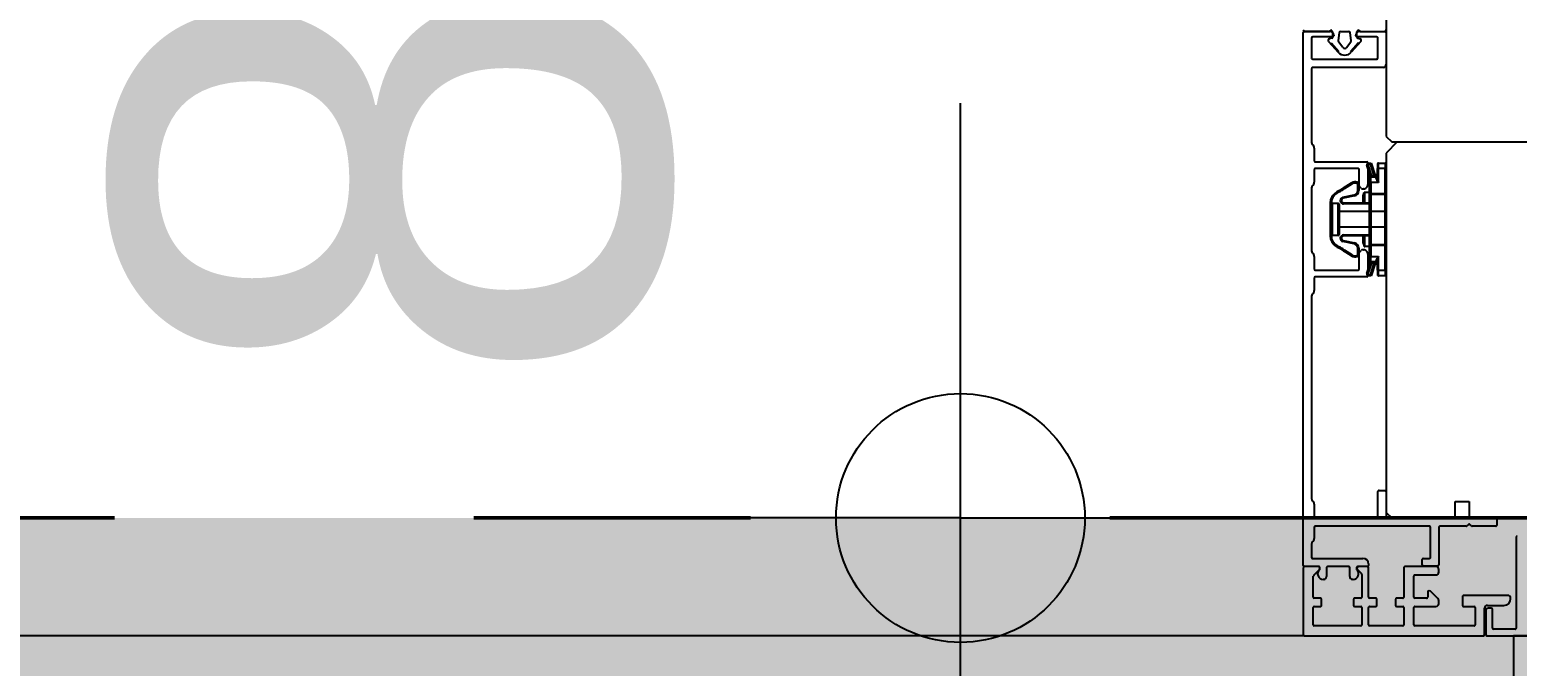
# Model space of a CAD drawing. Header units: centimetres. Extents: x 0.3 to 84.3, y 0.3 to 59.7.
# Drawn here: x 55.233 to 55.771, y 16.06 to 16.291 of the extents above; entities that cross this region are included whole.
import ezdxf

# ---------------------------------------------------------------- set-up
doc = ezdxf.new("R2010")
doc.units = ezdxf.units.CM
for name, pattern in [('AUSGEZOGEN', [0]), ('LINIE_23', [0.79, 0.4, -0.13, 0, -0.13, 0, -0.13]), ('PUNKT', [6.35, 0, -6.35]), ('RAND', [44.449999999999996, 12.7, -6.35, 12.7, -6.35, 0, -6.35]), ('VERDECKT', [9.524999999999999, 6.35, -3.175])]:
    doc.linetypes.add(name, pattern=pattern)
for name, color, linetype, lineweight in [('Allgemein', 7, 'AUSGEZOGEN', 35), ('Bauachsen grob', 7, 'RAND', 25), ('Bodenplatte', 7, 'AUSGEZOGEN', 35), ('Deckendaemmung', 7, 'AUSGEZOGEN', 25), ('Fenster', 7, 'AUSGEZOGEN', 35), ('Vermassung Bodenplatte', 180, 'VERDECKT', 50), ('Wand Beton bewehrt', 7, 'AUSGEZOGEN', 35)]:
    doc.layers.add(name, color=color, linetype=linetype, lineweight=lineweight)
doc.styles.add('ARIAL', font='ARIAL.TTF')

msp = doc.modelspace()

# ---------------------------------------------------------------- hatches: boundary and pattern name
at = {"layer": 'Allgemein', "linetype": 'AUSGEZOGEN', "lineweight": 25}
msp.add_hatch(color=32, dxfattribs=at).paths.add_polyline_path([(55.84999875836075, 15.79399974578619), (55.84999875836075, 16.07140001031253), (55.76999876014891, 16.07140001031253), (55.76999876014891, 15.79399974578619), (55.76999876014891, 15.71399974757433), (55.76999876014891, 15.66599974864722), (55.76999876014891, 15.6179997497201), (55.76999876014891, 15.57799975061417), (55.84999875836075, 15.57799975061417), (55.84999875836075, 15.6179997497201), (55.84999875836075, 15.66599974864722), (55.84999875836075, 15.71399974757433)])
at = {"layer": 'Bodenplatte', "linetype": 'AUSGEZOGEN', "lineweight": 25, "true_color": 0xe0ffe0}
msp.add_hatch(color=254, dxfattribs=at).paths.add_polyline_path([(31.65999929904939, 16.11399973863363), (31.65999929904939, 15.95399974220991), (62.71999860480428, 15.95399974220991), (62.71999860480428, 16.11399973863363)])
at = {"layer": 'Deckendaemmung', "linetype": 'AUSGEZOGEN', "lineweight": 25, "true_color": 0xfffddf}
msp.add_hatch(color=7, dxfattribs=at).paths.add_polyline_path([(63.03999859765173, 16.11399973863363), (47.43999894633887, 16.11399973863363), (47.43999894633887, 11.40399984391034), (49.5399988994002, 11.40399984391034), (49.5399988994002, 11.09199985088408), (55.86999875791372, 11.09199985088408), (55.86999875791372, 11.40399984391034), (56.89999873489143, 11.40399984391034), (56.89999873489143, 11.09199985088408), (63.03999859765173, 11.09199985088408)])

# ---------------------------------------------------------------- linework, layer by layer
at = {"layer": 'Allgemein', "color": 7, "linetype": 'AUSGEZOGEN', "lineweight": 25}
for p, q in [((55.84999875836075, 16.07140001031253), (55.76999876014891, 16.07140001031253)), ((55.76999876014891, 16.07140001031253), (55.76999876014891, 15.79399974578619))]:
    msp.add_line(p, q, dxfattribs=at)
at = {"layer": 'Bauachsen grob', "color": 32, "linetype": 'LINIE_23', "lineweight": 50, "true_color": 0xc36e14}
msp.add_line((21.96399951577186, 16.11399973863363), (72.41599838808173, 16.11399973863363), dxfattribs=at)
at = {"layer": 'Bodenplatte', "color": 92, "linetype": 'VERDECKT', "lineweight": 35, "true_color": 0x00c600}
msp.add_line((62.71999860480428, 16.11399973863363), (31.65999929904939, 16.11399973863363), dxfattribs=at)
at = {"layer": 'Fenster', "color": 7, "linetype": 'AUSGEZOGEN', "lineweight": 25}
for p, q in [((55.72399927054042, 16.36400026955994), (55.72399907572715, 16.25200027206352)), ((55.6939988057955, 16.09680029091801), (55.69399914115268, 16.28960028690354)), ((55.69439914183946, 16.2900002861988), (55.70361684588678, 16.290000270166)), ((55.70294084149128, 16.29000030352468), (55.6945991418805, 16.2900003180343)), ((55.69699913767381, 16.28760028172765), (55.6969991251505, 16.28040028188857)), ((55.7046168423857, 16.2880002684713), (55.69739913836063, 16.28800028102296)), ((55.70430266529056, 16.28752086167601), (55.7034438458644, 16.28729074330541)), ((55.70459914163078, 16.28980030064472), (55.70459913833796, 16.28790723148223)), ((55.70501684342038, 16.2886002677622), (55.70501684307254, 16.28840026776666)), ((55.70700361332322, 16.28947341807571), (55.70666475443232, 16.28671367356292)), ((55.70759914191734, 16.29000029542204), (55.71039914184485, 16.29000029055165)), ((55.71133351789619, 16.28671366544327), (55.71099466860611, 16.28947341113362)), ((55.71301684289362, 16.28840025385144), (55.71301684324155, 16.28860025380041)), ((55.71339913814143, 16.28790721617543), (55.71339914143569, 16.28980028533788)), ((55.72059913842201, 16.28800024067155), (55.71341684218894, 16.28800025316455)), ((55.71369560984456, 16.28752084533785), (55.71455442847019, 16.2872907239796)), ((55.71441684565718, 16.29000025133392), (55.72359914183741, 16.29000023528488)), ((55.71505744227094, 16.29000028244905), (55.72339914188012, 16.29000026793947)), ((55.72099912519302, 16.28040024014645), (55.72099913771728, 16.28760023998471)), ((55.72399914112935, 16.28960023459804), (55.72399912095302, 16.27800023498208)), ((55.70315328931254, 16.28630966486867), (55.70662128199488, 16.282458838794)), ((55.70382249378551, 16.28556658658972), (55.70411972509712, 16.28583426837895)), ((55.70411972509712, 16.28583426837895), (55.70691851330648, 16.28272652058318)), ((55.70662128199488, 16.282458838794), (55.70691851330648, 16.28272652058318)), ((55.70835324547391, 16.284128244448), (55.70677586672258, 16.28628651442796)), ((55.70964501785891, 16.28412824220095), (55.71122240411987, 16.2862865066948)), ((55.71387854417069, 16.28583425140442), (55.71107974515007, 16.28272651334519)), ((55.71137697553043, 16.28245883052196), (55.71107974515007, 16.28272651334519)), ((55.71484498160907, 16.2863096445321), (55.71137697553043, 16.28245883052196)), ((55.71417577455108, 16.28556656858122), (55.71387854417069, 16.28583425140442)), ((55.69701682247043, 16.27660028194496), (55.69699907207573, 16.24987490567706)), ((55.69739912444583, 16.28000028120177), (55.72059912450622, 16.28000024085118)), ((55.72299911923604, 16.27700023674379), (55.6974168231572, 16.27700028124055)), ((55.72799907215994, 16.25000026515059), (55.72399906529176, 16.24600027219763)), ((55.72399907572715, 16.25200027206352), (55.72599907220359, 16.2500002686294)), ((55.72599907220359, 16.2500002686294), (55.7913990707417, 16.25000015487235)), ((55.69799906847911, 16.24782551382555), (55.69799906045647, 16.24322551392839)), ((55.72399906529176, 16.24600027219763), (55.72399883916917, 16.11600027514956)), ((55.6979990548904, 16.24002551397016), (55.6979990469105, 16.235425514073)), ((55.71379906346228, 16.24042548652519), (55.69839905557534, 16.24042551326729)), ((55.6983990597499, 16.24282551323978), (55.71699906757624, 16.24282548087822)), ((55.71419905262905, 16.23419117139561), (55.71419906275946, 16.24002548584017)), ((55.71702847280414, 16.24161473772174), (55.71740886295882, 16.24173844432244)), ((55.7182372340236, 16.23789787164883), (55.71702847280414, 16.24161473772174)), ((55.71739906687134, 16.24242548019184), (55.71739905331094, 16.23462548040971)), ((55.71740886295882, 16.24173844432244), (55.7186176241783, 16.23802157824953)), ((55.71759905907702, 16.2424002976094), (55.7175990583831, 16.24200029761833)), ((55.71828246353073, 16.2420002964328), (55.7175990583831, 16.24200029761833)), ((55.71759905907702, 16.2424002976094), (55.71857300053507, 16.24240029591984)), ((55.71857300053507, 16.24240029591984), (55.71828246353073, 16.2420002964328)), ((55.7196483453712, 16.23780029415721), (55.71828246353073, 16.2420002964328)), ((55.71857300053507, 16.24240029591984), (55.7200287355259, 16.237924000758)), ((55.72079904996545, 16.23718914655674), (55.72079905553598, 16.24040029210287)), ((55.72079905831158, 16.24200029206717), (55.72079905553598, 16.24040029210287)), ((55.72119905552702, 16.24040029140902), (55.72079905553598, 16.24040029210287)), ((55.72119904685327, 16.23540029152078), (55.72119905552702, 16.24040029140902)), ((55.72119905552702, 16.24040029140902), (55.72119905899653, 16.24240029136432)), ((55.72359905547339, 16.24040028724558), (55.72119905552702, 16.24040029140902)), ((55.72119905899653, 16.24240029136432), (55.72359905894287, 16.24240028720088)), ((55.72359903990114, 16.23142364829728), (55.72359905547339, 16.24040028724558)), ((55.72359905894287, 16.24240028720088), (55.72359905547339, 16.24040028724558)), ((55.72359905547339, 16.24040028724558), (55.72399905546444, 16.24040028655168)), ((55.6969990433777, 16.2333761257004), (55.69699900398738, 16.21067490651422)), ((55.70847292420542, 16.23330582944909), (55.70871453701375, 16.23298704544123)), ((55.70860639198045, 16.23339869412762), (55.71144827117755, 16.23520916391799)), ((55.70860639198045, 16.23339869412762), (55.70882131123378, 16.23306133718393)), ((55.71166319043085, 16.23487180697448), (55.70882131123378, 16.23306133718393)), ((55.71144827117755, 16.23520916391799), (55.71166319043085, 16.23487180697448)), ((55.71154201798735, 16.23526534625772), (55.71173818787867, 16.23491675284619)), ((55.71356812155889, 16.23541856990364), (55.71342660752168, 16.23504443921775)), ((55.71357846328334, 16.23541469077973), (55.71343901759099, 16.23503978426907)), ((55.71369904038278, 16.23494306933562), (55.71343901759099, 16.23503978426907)), ((55.71357846328334, 16.23541469077973), (55.71383848607516, 16.23531797584629)), ((55.7136990360238, 16.23243033476679), (55.71369904038278, 16.23494306933562)), ((55.71369904038278, 16.23494306933562), (55.71383848607516, 16.23531797584629)), ((55.71409904037385, 16.23494306864168), (55.71369904038278, 16.23494306933562)), ((55.71409904037385, 16.23494306864168), (55.71409903601486, 16.23243033407289)), ((55.71490615788039, 16.23331837798228), (55.71431620942337, 16.23390832848613)), ((55.71579905057109, 16.23302548322109), (55.71561326413766, 16.23302548354341)), ((55.71799904002634, 16.23142365801191), (55.71799904692482, 16.23540029707202)), ((55.71799904970042, 16.23700029703623), (55.71799904692482, 16.23540029707202)), ((55.71799904692482, 16.23540029707202), (55.71839904691586, 16.23540029637807)), ((55.71799904970042, 16.23700029703623), (55.71799905002246, 16.23718593749705)), ((55.71801063245017, 16.23728149719941), (55.71799906063728, 16.23718885086437)), ((55.71804334803118, 16.23736890153368), (55.71801063245017, 16.23728149719941)), ((55.71810791338676, 16.2374602349209), (55.71804334803118, 16.23736890153368)), ((55.71820414091084, 16.23749467569383), (55.71810791338676, 16.2374602349209)), ((55.71812794694122, 16.23748005092562), (55.71819704301038, 16.23756377365808)), ((55.71819704301038, 16.23756377365808), (55.71823759270052, 16.23765156684222)), ((55.71829109612205, 16.23750302995463), (55.71820414091084, 16.23749467569383)), ((55.7182372340236, 16.23789787164883), (55.7186176241783, 16.23802157824953)), ((55.71823759270052, 16.23765156684222), (55.71825476756962, 16.23773346220692)), ((55.71825476756962, 16.23773346220692), (55.71825663042171, 16.23778723046303)), ((55.71825663042171, 16.23778723046303), (55.71865641697448, 16.23780029587802)), ((55.71839701347065, 16.23749349046766), (55.71829109612205, 16.23750302995463)), ((55.71839904691586, 16.23540029637807), (55.71839904001738, 16.23142365731801)), ((55.71839904691586, 16.23540029637807), (55.71839905038539, 16.23740029633337)), ((55.72119904685327, 16.23540029152078), (55.71839904691586, 16.23540029637807)), ((55.7183990505464, 16.23749311656379), (55.71839905038539, 16.23740029633337)), ((55.71839905038539, 16.23740029633337), (55.72039905034067, 16.23740029286382)), ((55.71853724253948, 16.23757683917638), (55.7183990505464, 16.23749311656379)), ((55.71861834176745, 16.23766463229017), (55.71853724253948, 16.23757683917638)), ((55.71865269136357, 16.23774652762509), (55.71861834176745, 16.23766463229017)), ((55.71865641697448, 16.23780029587802), (55.71865269136357, 16.23774652762509)), ((55.71865641697448, 16.23780029587802), (55.7196483453712, 16.23780029415721)), ((55.7200287355259, 16.237924000758), (55.7196483453712, 16.23780029415721)), ((55.71972880725464, 16.23767658675701), (55.7196483453712, 16.23780029415721)), ((55.7200287355259, 16.237924000758), (55.72010919719476, 16.23767658609718)), ((55.72039905034067, 16.23740029286382), (55.72039904945719, 16.23689100486027)), ((55.72048401015708, 16.23655595505612), (55.72039904945719, 16.23689100486027)), ((55.72067923017278, 16.23618392770959), (55.72048401015708, 16.23655595505612)), ((55.72090581087712, 16.2358285993008), (55.72067923017278, 16.23618392770959)), ((55.72079904996545, 16.23718914655674), (55.72084152990855, 16.2367870868949)), ((55.72084152990855, 16.2367870868949), (55.72093913946463, 16.23634065431611)), ((55.72119904685327, 16.23540029152078), (55.72090581087712, 16.2358285993008)), ((55.72093913946463, 16.23634065431611), (55.72105242938531, 16.23591426050075)), ((55.72105242938531, 16.23591426050075), (55.72119904685327, 16.23540029152078)), ((55.70379901275932, 16.21552259757819), (55.70379903523366, 16.22847796807628)), ((55.70379903523366, 16.22847796807628), (55.70419903522473, 16.22847796738229)), ((55.70439903404462, 16.22780027349623), (55.70379903509887, 16.22840027452367)), ((55.70390255423956, 16.22911307076302), (55.70428185042945, 16.2289860495318)), ((55.70419903522473, 16.22847796738229), (55.70419901275037, 16.21552259688424)), ((55.70439903404462, 16.22780027349623), (55.70439901392152, 16.21620027375553)), ((55.70659903399542, 16.22780026967975), (55.70439903404462, 16.22780027349623)), ((55.70659901387231, 16.21620026993906), (55.70659903399542, 16.22780026967975)), ((55.70682235810085, 16.23232950523975), (55.70698537252321, 16.23196422960282)), ((55.70835381527462, 16.2300355926297), (55.71241802202763, 16.23086245749674)), ((55.70843356176662, 16.22964362261828), (55.70835381527462, 16.2300355926297)), ((55.71249776851965, 16.23047048748522), (55.70843356176662, 16.22964362261828)), ((55.70859903429771, 16.22800028486309), (55.71799903408759, 16.22800026855644)), ((55.70859903429771, 16.22800028486309), (55.7085990336038, 16.22760028487205)), ((55.7179990333937, 16.22760026856536), (55.7085990336038, 16.22760028487205)), ((55.71249776851965, 16.23047048748522), (55.71241802202763, 16.23086245749674)), ((55.71409903601486, 16.23243033407289), (55.7136990360238, 16.23243033476679)), ((55.71559903850373, 16.23051503594843), (55.71559903414125, 16.22800027271988)), ((55.71561109561684, 16.22800027269891), (55.71561110009798, 16.23058343995467)), ((55.71561110009798, 16.23058343995467), (55.71603580491794, 16.23175030055932)), ((55.71606070194775, 16.23175030051612), (55.71603580491794, 16.23175030055932)), ((55.71606070194775, 16.23175030051612), (55.71606069544239, 16.22800027191898)), ((55.71610572632948, 16.23175030043799), (55.71607791266491, 16.23175030048624)), ((55.7161590290425, 16.2317503003455), (55.71610572632948, 16.23175030043799)), ((55.71621198257, 16.23175030025368), (55.7161590290425, 16.2317503003455)), ((55.71624863396235, 16.22800027159297), (55.71624864046769, 16.23175030019011)), ((55.71799904059296, 16.23175029715358), (55.71624864046769, 16.23175030019011)), ((55.71799900733191, 16.21257690805019), (55.71799904002634, 16.23142365801191)), ((55.71799904002634, 16.23142365801191), (55.71839904001738, 16.23142365731801)), ((55.71839903938864, 16.23106121981873), (55.7183990079517, 16.21293934485557)), ((55.71839903938864, 16.23106121981873), (55.71839904001738, 16.23142365731801)), ((55.72359903927241, 16.231061210798), (55.71839903938864, 16.23106121981873)), ((55.71839904001738, 16.23142365731801), (55.72359903990114, 16.23142364829728)), ((55.72359900783547, 16.21293933583484), (55.72359903927241, 16.231061210798)), ((55.72359903927241, 16.231061210798), (55.72359903990114, 16.23142364829728)), ((55.72399903989219, 16.23142364760338), (55.72359903990114, 16.23142364829728)), ((55.70699903329258, 16.22740026899478), (55.70699901455725, 16.21660026923619)), ((55.72399902840224, 16.22480023956214), (55.70699902878224, 16.22480026905292)), ((55.7239990186876, 16.21920023968733), (55.70699901906762, 16.21920026917805)), ((55.70439901392152, 16.21620027375553), (55.70379901289406, 16.21560027480978)), ((55.70379901275932, 16.21552259757819), (55.70419901275037, 16.21552259688424)), ((55.70390254106695, 16.21488746017722), (55.70428183539649, 16.21501448696354)), ((55.70659901387231, 16.21620026993906), (55.70439901392152, 16.21620027375553)), ((55.70682231035817, 16.21167110491306), (55.70698532548095, 16.21203638023745)), ((55.7084333434186, 16.2143550716041), (55.70835359556668, 16.21396310186933)), ((55.71241799127694, 16.21313618387371), (55.70835359556668, 16.21396310186933)), ((55.7084333434186, 16.2143550716041), (55.71249773912889, 16.21352815360847)), ((55.70859901348074, 16.21600031381231), (55.70859901417464, 16.21640031380334)), ((55.71799901327063, 16.21600029750562), (55.70859901348074, 16.21600031381231)), ((55.70859901417464, 16.21640031380334), (55.71799901396453, 16.21640029749669)), ((55.71249773912889, 16.21352815360847), (55.71241799127694, 16.21313618387371)), ((55.71369899547776, 16.20905752796348), (55.71369899983335, 16.21156830215919)), ((55.71409899982442, 16.2115683014652), (55.71369899983335, 16.21156830215919)), ((55.71409899982442, 16.2115683014652), (55.71409899546885, 16.20905752726958)), ((55.71559901332428, 16.21600030166906), (55.71559900896183, 16.21348556712137)), ((55.71561107031874, 16.21341716307329), (55.71561107479985, 16.21600030164814)), ((55.71561107031874, 16.21341716307329), (55.71603577109029, 16.21225030099518)), ((55.71603577109029, 16.21225030099518), (55.71606066812006, 16.21225030095197)), ((55.71606067462541, 16.21600030086816), (55.71606066812006, 16.21225030095197)), ((55.71607787883726, 16.2122503009221), (55.71610569250179, 16.21225030087384)), ((55.71610569250179, 16.21225030087384), (55.71615899521483, 16.21225030078144)), ((55.71615899521483, 16.21225030078144), (55.71621194874232, 16.21225030068959)), ((55.71624860664005, 16.21225030062597), (55.71624861314535, 16.21600030054215)), ((55.71799900676529, 16.21225029758944), (55.71624860664005, 16.21225030062597)), ((55.71799900043347, 16.20860029767105), (55.71799900733191, 16.21257690805019)), ((55.71799900733191, 16.21257690805019), (55.71839900732297, 16.21257690735629)), ((55.71839900732297, 16.21257690735629), (55.71839900042451, 16.20860029697715)), ((55.71839900732297, 16.21257690735629), (55.7183990079517, 16.21293934485557)), ((55.72359900720672, 16.21257689833556), (55.71839900732297, 16.21257690735629)), ((55.7183990079517, 16.21293934485557), (55.72359900783547, 16.21293933583484)), ((55.72359899163452, 16.20360028806818), (55.72359900720672, 16.21257689833556)), ((55.72359900720672, 16.21257689833556), (55.72359900783547, 16.21293933583484)), ((55.72359900720672, 16.21257689833556), (55.72399900719776, 16.21257689764166)), ((55.69799900029449, 16.2086255146628), (55.69799899227181, 16.20402551476564)), ((55.70847701865873, 16.21069163463339), (55.70871882941484, 16.21101026851589)), ((55.70861147032055, 16.21059802305604), (55.70882639074433, 16.21093537925404)), ((55.71143697234098, 16.20879797285611), (55.70861147032055, 16.21059802305604)), ((55.70882639074433, 16.21093537925404), (55.71165189276471, 16.20913532905406)), ((55.71143697234098, 16.20879797285611), (55.71165189276471, 16.20913532905406)), ((55.71147445391439, 16.20877467174392), (55.71168187802343, 16.2091166881643)), ((55.71356816153006, 16.20858201593501), (55.71342663436987, 16.20895614165688)), ((55.71343879935949, 16.20896070591976), (55.71369899547776, 16.20905752796348)), ((55.71357829902141, 16.20858581948738), (55.71343879935949, 16.20896070591976)), ((55.71383849513973, 16.2086826415311), (55.71357829902141, 16.20858581948738)), ((55.71383849513973, 16.2086826415311), (55.71369899547776, 16.20905752796348)), ((55.71369899547776, 16.20905752796348), (55.71409899546885, 16.20905752726958)), ((55.7141990001409, 16.20402548653884), (55.71419901030696, 16.20985980098344)), ((55.71431616808524, 16.21014264348537), (55.71490611859456, 16.21073259193686)), ((55.71561322587078, 16.21102548391591), (55.71579901230422, 16.21102548359191)), ((55.71702840475175, 16.20238586038873), (55.7182371788669, 16.20610272226786)), ((55.71739900947796, 16.20942548083713), (55.71739899590364, 16.20162548105496)), ((55.71861756859239, 16.20597901434735), (55.71740879447725, 16.20226215246826)), ((55.71799899733583, 16.20681465724597), (55.71799899765787, 16.20700029770678)), ((55.71799900043347, 16.20860029767105), (55.71799899765787, 16.20700029770678)), ((55.71799900043347, 16.20860029767105), (55.71839900042451, 16.20860029697715)), ((55.71799900794053, 16.20681174387865), (55.71800400479638, 16.2067515622281)), ((55.71800400479638, 16.2067515622281), (55.71803927712774, 16.20663972407602)), ((55.71803927712774, 16.20663972407602), (55.71810785974842, 16.20654035944445)), ((55.71812789323414, 16.2065205433702), (55.71810785974842, 16.2065403594444)), ((55.71810785974842, 16.2065403594444), (55.71820408676759, 16.20650591841382)), ((55.71815891286883, 16.20648857756328), (55.71812789323433, 16.20652054337002)), ((55.71820090843609, 16.2064303466023), (55.71815891286883, 16.20648857756328)), ((55.71823752078216, 16.20634908177049), (55.71820090843609, 16.2064303466023)), ((55.71820408676759, 16.20650591841382), (55.71829103993729, 16.2064975637873)), ((55.71861756859239, 16.20597901434735), (55.7182371788669, 16.20610272226786)), ((55.718254710845, 16.20626715254907), (55.71823752078216, 16.20634908177049)), ((55.71825657564884, 16.20621336338631), (55.718254710845, 16.20626715254907)), ((55.71865636215629, 16.20620029658435), (55.71825657564884, 16.20621336338631)), ((55.71828239414065, 16.20200029732692), (55.71964829055305, 16.20620029486358)), ((55.71829103993729, 16.2064975637873), (55.71839695961936, 16.20650710287692)), ((55.71839899695502, 16.20660029702185), (55.71839900042451, 16.20860029697715)), ((55.72039899691032, 16.20660029355236), (55.71839899695502, 16.20660029702185)), ((55.71839899695502, 16.20660029702185), (55.71839899679398, 16.20650747679142)), ((55.71839899679398, 16.20650747679142), (55.7184610361188, 16.2064755109307)), ((55.71839900042451, 16.20860029697715), (55.72119900036191, 16.20860029211986)), ((55.7184610361188, 16.2064755109307), (55.71854502735435, 16.20641727989686)), ((55.71854502735435, 16.20641727989686), (55.71861825218743, 16.20633601500158)), ((55.72002868027857, 16.20607658694308), (55.71857292975715, 16.20160029683189)), ((55.71861825218743, 16.20633601500158), (55.71865263245528, 16.20625408575033)), ((55.71865263245528, 16.20625408575033), (55.71865636215629, 16.20620029658435)), ((55.71964829055305, 16.20620029486358), (55.71865636215629, 16.20620029658435)), ((55.71964829055305, 16.20620029486358), (55.71972875286571, 16.20632400198465)), ((55.72002868027857, 16.20607658694308), (55.71964829055305, 16.20620029486358)), ((55.7201091428058, 16.20632400132472), (55.72002868027857, 16.20607658694308)), ((55.72039899779381, 16.20710958155597), (55.72039899691032, 16.20660029355236)), ((55.72039899779381, 16.20710958155597), (55.72046769775183, 16.20740513612155)), ((55.72046769775183, 16.20740513612155), (55.72067934705345, 16.20781693553431)), ((55.72067934705345, 16.20781693553431), (55.72092794547523, 16.20820510522381)), ((55.7207989916971, 16.20360029292551), (55.72079899726765, 16.20681143847174)), ((55.72083334760555, 16.20716610403383), (55.72079899726765, 16.20681143847174)), ((55.72093917275642, 16.20766026358625), (55.72083334760555, 16.20716610403383)), ((55.72092794547523, 16.20820510522381), (55.72119900036191, 16.20860029211986)), ((55.72106347243868, 16.20812606751543), (55.72093917275642, 16.20766026358625)), ((55.72119900036191, 16.20860029211986), (55.72106347243868, 16.20812606751543)), ((55.72119899168815, 16.20360029223162), (55.72119900036191, 16.20860029211986)), ((55.69799898670573, 16.20082551480737), (55.69799897872587, 16.1962255149102)), ((55.716998995217, 16.20122548176018), (55.69839898739068, 16.20122551410455)), ((55.69839899156526, 16.20362551407693), (55.71379899945219, 16.20362548724543)), ((55.71702840475175, 16.20238586038873), (55.71740879447725, 16.20226215246826)), ((55.71759898829912, 16.20160029852141), (55.71759898899305, 16.20200029851249)), ((55.71857292975715, 16.20160029683189), (55.71759898829912, 16.20160029852141)), ((55.71759898899305, 16.20200029851249), (55.71828239414065, 16.20200029732692)), ((55.71857292975715, 16.20160029683189), (55.71828239414065, 16.20200029732692)), ((55.7207989916971, 16.20360029292551), (55.7207989889215, 16.20200029296124)), ((55.72119899168815, 16.20360029223162), (55.7207989916971, 16.20360029292551)), ((55.72119898821866, 16.20160029227632), (55.72119899168815, 16.20360029223162)), ((55.72359898816501, 16.20160028811288), (55.72119898821866, 16.20160029227632)), ((55.72119899168815, 16.20360029223162), (55.72359899163452, 16.20360028806818)), ((55.72359899163452, 16.20360028806818), (55.72359898816501, 16.20160028811288)), ((55.72359899163452, 16.20360028806818), (55.72399899162559, 16.20360028737428)), ((55.69699897519305, 16.19417612653756), (55.69699884799657, 16.12104967545156)), ((55.72099883621897, 16.11440024369477), (55.72099885222148, 16.12360024348909)), ((55.72139885290832, 16.12400024278441), (55.72359885285914, 16.12400023895776)), ((55.72399885215442, 16.12360023827091), (55.72399883615196, 16.11440023847659)), ((55.74899883513152, 16.11400023169922), (55.74899884556797, 16.12000022966727)), ((55.74899884556797, 16.12000022966727), (55.75399884545621, 16.12000022097023)), ((55.75399884545621, 16.12000022097023), (55.75399883501976, 16.11400022299791)), ((55.69799884439993, 16.1190002836001), (55.69799883637646, 16.11440028370298)), ((55.72399883916917, 16.11600027514956), (55.72599883564565, 16.11400027172558)), ((55.69799882976756, 16.11060028378416), (55.69799882283136, 16.10660028387356)), ((55.73959891245635, 16.1110002114177), (55.69839883045439, 16.11100028308129)), ((55.69839883567175, 16.11400028301423), (55.72059883553216, 16.11400024439945)), ((55.72439883544725, 16.11400023778975), (55.76359883457098, 16.11400016960511)), ((55.72599883564565, 16.11400027172558), (55.74899883513152, 16.11400023169922)), ((55.73999889296609, 16.09980021042821), (55.73999891175164, 16.11060021073086)), ((55.74299891168459, 16.11060020551268), (55.74299888802869, 16.09700020527258)), ((55.75290887881792, 16.11100018826633), (55.74339891237142, 16.11100020480799)), ((55.75371598797689, 16.11164160952963), (55.75319172173804, 16.11111734511465)), ((55.75399883501976, 16.11400022299791), (55.85799883209601, 16.11400004200937)), ((55.75480593785959, 16.11111734225147), (55.7542816733892, 16.11164160854569)), ((55.76359882935275, 16.11100016967216), (55.75508878036197, 16.11100018447455)), ((55.76399883386625, 16.11360016891827), (55.76399883003955, 16.11140016896743)), ((55.69699881929853, 16.10455089550096), (55.69699881103529, 16.09980028563273)), ((55.7709989040152, 16.10699995968712), (55.77099884696273, 16.07419996042031)), ((55.69739881033058, 16.09940028494589), (55.71559880995331, 16.09940025328879)), ((55.73699888816283, 16.09700021570903), (55.73699889164163, 16.09900021566432)), ((55.73739889232846, 16.09940021495959), (55.73959889227925, 16.09940021113289)), ((55.69399880463714, 16.09600032320505), (55.69399876254334, 16.07180019875209)), ((55.69939880521221, 16.09640031380336), (55.69439880532397, 16.09640032250031)), ((55.69959880509276, 16.09640028118629), (55.69439880509081, 16.09640029023117)), ((55.69777453583494, 16.09332752449118), (55.69982306748979, 16.09537604901952)), ((55.69999880367288, 16.09558913489055), (55.69999880438803, 16.09600028049945)), ((55.70239880433436, 16.09600027632491), (55.7023987987683, 16.09280027639643)), ((55.71039880485131, 16.09640026240068), (55.70279880502122, 16.09640027562018)), ((55.71079879858056, 16.0928002617854), (55.71079880414663, 16.09600026171393)), ((55.71319880409299, 16.0960002575393), (55.71319880337783, 16.09558911193044)), ((55.71357453904499, 16.09537602429227), (55.71502306505718, 16.09392749324098)), ((55.7171988046993, 16.09640025057284), (55.71359880477979, 16.09640025683457)), ((55.7171988048143, 16.09640028203403), (55.71399880488585, 16.09640028760014)), ((55.71519880024661, 16.09350322887599), (55.71519878615265, 16.08540047666825)), ((55.71759878567224, 16.08540047249371), (55.71759880410961, 16.09600028134718)), ((55.71759880642978, 16.09740024985468), (55.71759880538615, 16.09680024986811)), ((55.7303988866862, 16.09600042214043), (55.73039886824854, 16.08540045022919)), ((55.74199888712267, 16.09640040195441), (55.73079888737303, 16.09640042143578)), ((55.7339988681681, 16.08540044396737), (55.73399888138754, 16.0930004159457)), ((55.73439888207434, 16.09340041524097), (55.74199888190448, 16.09340040202147)), ((55.74259888734187, 16.09660020597731), (55.73739888745812, 16.09660021502219)), ((55.74299888362151, 16.09440040025974), (55.74299888536093, 16.0954004002374)), ((55.6975987861193, 16.08540050728184), (55.69759879916964, 16.09290326073761)), ((55.70139879705122, 16.09180027815819), (55.70119879705572, 16.09180027850603)), ((55.71199879681431, 16.09180025972051), (55.71179879681878, 16.09180026006835)), ((55.73958465823102, 16.08760040636485), (55.73939887182924, 16.08760040668799)), ((55.70019878536544, 16.0850005027683), (55.6979987854146, 16.085000506595)), ((55.70059878083397, 16.08240047423915), (55.70059878466073, 16.08460050208151)), ((55.71219878482819, 16.08460048190441), (55.71219878100143, 16.0824004540621)), ((55.71479878546583, 16.08500047737298), (55.71259878551501, 16.08500048119968)), ((55.72019878491835, 16.08500046798022), (55.71799878496753, 16.08500047180688)), ((55.72059878038694, 16.08240043945112), (55.72059878421366, 16.08460046729342)), ((55.7273988669241, 16.08460045546531), (55.72739886309735, 16.082400427623)), ((55.72999886756173, 16.08500045093393), (55.72779886761092, 16.08500045476058)), ((55.73859886732473, 16.08500043597501), (55.73439886746337, 16.08500044328053)), ((55.73899887114243, 16.08720040739273), (55.73899886801154, 16.08540043527033)), ((55.74270597387252, 16.08489329413847), (55.74029176448694, 16.08730751192266)), ((55.7429988637923, 16.08300040047484), (55.74299886585487, 16.0841861868636)), ((55.75159886858005, 16.08560038588494), (55.75159886301395, 16.0824003855294)), ((55.7555988691864, 16.08600037891838), (55.75199886926687, 16.08600038518021)), ((55.76799886843444, 16.0860003573498), (55.7555988691864, 16.08600037891838)), ((55.76059886301022, 16.08240037030187), (55.76659886220388, 16.08240035986542)), ((55.76899886632478, 16.08480035563726), (55.7689988666727, 16.0850003556327)), ((55.69759876872492, 16.07540031740369), (55.69759877950953, 16.08160047947531)), ((55.69799878019634, 16.08200047877058), (55.70019878014716, 16.08200047494388)), ((55.71259878029676, 16.08200045337526), (55.71479878024757, 16.08200044954856)), ((55.71519877954286, 16.08160044886177), (55.71519876875826, 16.0754002867901)), ((55.71759876827788, 16.07540028261556), (55.71759877906246, 16.08160044468719)), ((55.71799877974927, 16.0820004439825), (55.72019877970008, 16.08200044015584)), ((55.72779886239266, 16.08200042693616), (55.72999886234346, 16.08200042310951)), ((55.73039886163875, 16.08160042242271), (55.73039885085419, 16.07540026035104)), ((55.73399885077399, 16.07540041677235), (55.73399886155831, 16.08160041616084)), ((55.73439886224511, 16.08200041545611), (55.74199886207524, 16.08200040223665)), ((55.75199886230925, 16.0820003848426), (55.75579886222429, 16.08200037823286)), ((55.75619886151964, 16.08160037754601), (55.7561988507353, 16.07540037815757)), ((55.75959884459424, 16.0717999803032), (55.75959886129318, 16.08140037206363)), ((55.7599988584378, 16.08039997933516), (55.75999884347893, 16.07179997960743)), ((55.76199886013248, 16.08139997583394), (55.76099886015483, 16.08139997757339)), ((55.76239884759985, 16.07419997537923), (55.7623988594278, 16.0809999751471)), ((55.71479876807147, 16.07500028749483), (55.69799876802024, 16.07500031671685)), ((55.72999885016736, 16.07500026105577), (55.71799876757317, 16.07500028192876)), ((55.75579885004848, 16.0750003788623), (55.7343988500693, 16.07500041608555)), ((55.77059884627593, 16.07379996112504), (55.76279884689514, 16.07379997469239)), ((55.69439876117821, 16.07140019806525), (52.77959697103096, 16.07139950398455)), ((55.69439876117821, 16.07140019806525), (55.75919884390738, 16.07139998100793)), ((55.76039884277422, 16.07139997892059), (55.80559884131898, 16.0713999002995))]:
    msp.add_line(p, q, dxfattribs=at)
for centre, radius, start, end in [((55.6943991411437, 16.28960028620767), 0.0003999999910534824, 89.9999003422785, 179.9999003422677), ((55.69459914292413, 16.29060031802086), 0.000599999986588955, 179.9999003422677, 269.9999003392251), ((55.6973991376649, 16.28760028103187), 0.0003999999910607585, 89.9999003422785, 179.9999003422677), ((55.70294084323069, 16.29100030350227), 0.000999999977648258, 269.9999003392251, 311.409522449465), ((55.70359913627991, 16.28671118755246), 0.000599999986588955, 104.9999003399099, 222.0056964562513), ((55.7039991416442, 16.28980030168831), 0.000599999986588955, 359.9999003422677, 131.409522449905), ((55.70361684345167, 16.28860027019727), 0.001399999968705379, 359.9999003459249, 89.99990034300548), ((55.70419913834689, 16.28790723217798), 0.0003999999910593033, 284.999900338839, 359.9999003422677), ((55.70461684308148, 16.28840026846236), 0.0003999999910607585, 269.9999003402429, 359.9999003422677), ((55.70726028198283, 16.28664055092262), 0.000599999986588955, 172.9999003397004, 216.1613255450619), ((55.70759914087373, 16.28940029543536), 0.000599999986588955, 89.99990033922516, 172.9999003397831), ((55.71039914080121, 16.28940029056511), 0.000599999986588955, 6.999900339355334, 89.99990033922516), ((55.7107379900913, 16.2866405448747), 0.000599999986588955, 323.838475124661, 6.999900339355334), ((55.71441684321024, 16.28860025136509), 0.001399999968716293, 89.9998998573802, 179.9999003349536), ((55.71341684288468, 16.28840025315561), 0.0003999999910571205, 179.9999003312968, 269.9999003371896), ((55.71379913813232, 16.28790721547966), 0.0003999999910593033, 179.9999003422677, 254.9999003405418), ((55.71399914142225, 16.28980028429432), 0.000599999986588955, 48.59027822949235, 179.9999003386106), ((55.71505744401034, 16.29100028242669), 0.000999999977648258, 228.5902782295493, 269.9999003392251), ((55.71439913603849, 16.28671116876694), 0.000599999986588955, 317.9941042232277, 74.99990033947086), ((55.72059913772625, 16.28760024068046), 0.000399999991059849, 359.9999003349536, 89.99990033515405), ((55.7233991429238, 16.29060026792598), 0.000599999986588955, 269.9999003392251, 359.9999003386106), ((55.72359914113827, 16.28960023529379), 0.0003999999910553016, 359.9999003422677, 89.99989985679862), ((55.70899913248752, 16.28460029310749), 0.003199999928474426, 222.0056964562607, 317.9941042228872), ((55.70899913248752, 16.28460029310749), 0.000799999982118607, 216.1613255443876, 323.8384751252299), ((55.69739912514156, 16.2804002811928), 0.0003999999910607585, 179.9999003422677, 269.9999003422785), ((55.69741682246148, 16.27660028124946), 0.0003999999910589395, 89.99990034431406, 179.9999003751876), ((55.72059912520196, 16.28040024084219), 0.0003999999910607585, 269.9999003422785, 359.9999003312968), ((55.72299912097537, 16.27800023672138), 0.0009999999776518962, 269.9999003432962, 359.9999003422677), ((55.69799907205338, 16.24987490393295), 0.0009999999776489404, 179.999900072004, 232.0200276279265), ((55.69639906851489, 16.2478255166161), 0.001599999964234592, 359.999900072004, 52.02002762773863), ((55.69839905488142, 16.24002551327625), 0.0003999999910534824, 89.99990060588289, 179.9999006059324), ((55.69839906044753, 16.24322551323079), 0.0003999999910534824, 179.999900072004, 269.9999000725674), ((55.71379906276837, 16.2400254865341), 0.0003999999910607585, 359.9999006059323, 89.99990060791845), ((55.71759905803615, 16.24180029762282), 0.0005999999865889515, 89.99990060588289, 198.0150324713866), ((55.71699906688028, 16.24242548088713), 0.0003999999910625775, 359.9999004081184, 89.99990031378073), ((55.71759905803615, 16.24180029762282), 0.0001999999955296563, 89.99990060588289, 198.0150324711768), ((55.72119905830265, 16.24200029137318), 0.000399999991059303, 89.99990060690067, 179.9999003422677), ((55.72359905824898, 16.24200028720983), 0.0003999999910593043, 359.9999003422677, 89.99990060588289), ((55.69799904335532, 16.23337612396561), 0.0009999999776487173, 127.9797730510247, 179.9999006059324), ((55.69639904694628, 16.23542551684858), 0.001599999964235303, 307.979773051197, 359.9999006095993), ((55.70339905523096, 16.24000029361559), 0.008399999812245445, 294.050147955556, 307.1592199208416), ((55.70339905523096, 16.24000029361559), 0.00879999980330493, 294.0501479555577, 307.1592199208509), ((55.70968098824697, 16.23171190940947), 0.001999999955300754, 122.4999006061003, 127.1592199208859), ((55.70968098824697, 16.23171190940947), 0.001599999964240432, 122.4999006059853, 127.1592199207194), ((55.71252286744408, 16.23352237919993), 0.001999999955301924, 119.3685022804612, 122.4999006060456), ((55.71271903733543, 16.2331737857884), 0.002399999946355824, 69.28099560751814, 119.3685022806423), ((55.71252286744406, 16.23352237919993), 0.001599999964238309, 119.3685022806954, 122.4999006059853), ((55.71271903733543, 16.2331737857884), 0.001999999955296553, 69.28099560744694, 119.3685022805111), ((55.71427569174492, 16.23728922333234), 0.00239999994573319, 249.2809956073269, 249.5974208319785), ((55.71427569174519, 16.23728922333298), 0.001999999955350348, 249.2809956073799, 249.5974208320636), ((55.71369904038279, 16.23494306933557), 0.000399999991059303, 359.9999003422677, 69.59742083087473), ((55.71459905262033, 16.23419117070179), 0.0003999999912807131, 179.9999006095993, 224.9999006075152), ((55.71561326587243, 16.23402548352105), 0.0009999999776555341, 224.9999006063636, 269.9999006054757), ((55.7157990533467, 16.23462548318529), 0.001599999964235758, 269.9999006058828, 359.9999006059323), ((55.71839904969146, 16.23700029634228), 0.0003999999910593037, 89.99990060690067, 179.9999003422677), ((55.71785684386892, 16.23777416504803), 0.0003999999910594159, 1.871815818821608, 18.01503247117676), ((55.71785684386892, 16.23777416504803), 0.0007999999821184566, 1.87181581904284, 18.01503247157613), ((55.72048958734945, 16.23780029269782), 0.0003999999910595404, 198.0150324711768, 263.5017930798249), ((55.72039905103459, 16.23780029285489), 0.0003999999910592948, 269.9999006058828, 359.9999003422677), ((55.70579903518893, 16.22847796460673), 0.001999999955296207, 161.4849897779875, 179.9999003422677), ((55.70902305280291, 16.22739828414096), 0.005399999879300608, 114.0501479555916, 161.4849897780029), ((55.70579903518893, 16.22847796460673), 0.001599999964237221, 161.4849897779953, 179.9999003422677), ((55.70902305280291, 16.22739828414096), 0.004999999888241292, 114.0501479556326, 161.4849897779939), ((55.70659903330153, 16.22740026968867), 0.0003999999910593034, 359.9999003422677, 89.99990060588289), ((55.70859903573756, 16.22883028484456), 0.00122999997250736, 101.499900606083, 269.9999006059987), ((55.70859903573756, 16.22883028484456), 0.000829999981448055, 101.4999006057054, 269.9999006060546), ((55.71209903605956, 16.23243033754238), 0.001599999964237213, 281.4999006061183, 359.9999003422677), ((55.71209903605956, 16.23243033754238), 0.001999999955296528, 281.4999006060685, 359.9999003349536), ((55.71579903849923, 16.23051503560144), 0.0001999999955296517, 159.9999006052088, 179.9999003422677), ((55.70579901271461, 16.21552259410863), 0.001999999955296809, 179.9999003349536, 198.5158493555172), ((55.70902301451559, 16.21660232179205), 0.005399999879300607, 198.5158493555472, 245.9497421826573), ((55.70579901271461, 16.21552259410863), 0.001599999964237283, 179.9999003422677, 198.5158493555169), ((55.70902301451559, 16.21660232179205), 0.004999999888241301, 198.5158493555755, 245.9497421825999), ((55.7065990145662, 16.21660026993008), 0.0003999999910593034, 269.9999006069006, 359.9999003422677), ((55.70339899277996, 16.20400032310122), 0.008399999812245344, 52.80519408546946, 65.94974218264372), ((55.70339899277996, 16.20400032310122), 0.00879999980330475, 52.80519408547183, 65.94974218264419), ((55.70859901203924, 16.21516935165909), 0.001230962144203016, 89.99990060596868, 258.4999006060302), ((55.70859901203924, 16.21516935165909), 0.0008309621531437148, 89.99990060600997, 258.4999006060829), ((55.71209899986911, 16.21156830493473), 0.001599999964237399, 359.9999003422677, 78.4999006058953), ((55.71209899986911, 16.21156830493473), 0.0019999999552967, 359.9999003349536, 78.49990060588007), ((55.71579900895733, 16.21348556677443), 0.0001999999955296517, 179.9999003422677, 199.9999006056065), ((55.69799900391689, 16.21067490467138), 0.0009999999294884737, 179.9998944181933, 232.0200219736713), ((55.69639900033025, 16.20862551745326), 0.001599999964234592, 359.999900072004, 52.02002762773863), ((55.70968607243939, 16.21228480404583), 0.001999999955298317, 232.8051940854822, 237.4999006061065), ((55.70968607243939, 16.21228480404583), 0.001599999964234915, 232.8051940853956, 237.4999006061221), ((55.71251157445977, 16.21048475384582), 0.001999999955287126, 237.4999006059972, 238.7642723264729), ((55.71271899856887, 16.21082677026624), 0.002399999946355815, 238.764272326393, 290.7210141036621), ((55.71251157445977, 16.21048475384586), 0.001599999964230521, 237.4999006059854, 238.7642723262896), ((55.71271899856887, 16.21082677026624), 0.001999999955296506, 238.7642723264044, 290.7210141035849), ((55.71427579733111, 16.20671138732546), 0.002399999946458374, 110.4108273880239, 110.7210141036752), ((55.71427579733123, 16.20671138732523), 0.00199999995566532, 110.4108273882989, 110.7210141038997), ((55.71369899547776, 16.20905752796338), 0.0003999999910593047, 290.4108273885342, 359.9999003422677), ((55.71459901029824, 16.20985980028576), 0.0003999999912818794, 134.9999000709957, 179.999900072004), ((55.71561322412673, 16.21002548393821), 0.000999999977655421, 89.99990007338168, 134.9999000727949), ((55.71579900951374, 16.20942548362768), 0.001599999964235758, 359.999900072004, 89.99990007307635), ((55.71839899764891, 16.20700029701288), 0.0003999999910593015, 179.9999003422677, 269.9999006069006), ((55.71785678914144, 16.20622643018832), 0.000399999991059409, 341.9847687410144, 358.1279853932527), ((55.71785678914144, 16.20622643018832), 0.000799999982118565, 341.9847687406997, 358.1279853929984), ((55.72048953253128, 16.2062002934042), 0.0003999999910595404, 96.49800813221029, 161.9847687406996), ((55.72039899621642, 16.20620029356127), 0.0003999999910593063, 359.9999003422677, 89.99990060690067), ((55.69839898669679, 16.20082551411346), 0.0003999999910534824, 89.99990060690067, 179.9999006095993), ((55.69839899226287, 16.20402551406795), 0.0003999999910534824, 179.999900072004, 269.9999000725674), ((55.71379900014986, 16.2040254872365), 0.0003999999910607585, 269.9999000715496, 359.9999000683568), ((55.71759898933999, 16.20220029850797), 0.0005999999865889543, 161.9847687410787, 269.9999006065614), ((55.71699899591258, 16.20162548175125), 0.0003999999910618954, 269.9999003656873, 359.9999002691513), ((55.71759898933999, 16.20220029850797), 0.0001999999955296532, 161.9847687408689, 269.9999006079184), ((55.72119898891256, 16.20200029226734), 0.0003999999910593043, 179.9999003422677, 269.9999006058828), ((55.72359898885893, 16.20200028810395), 0.0003999999910593039, 269.9999006069006, 359.9999003422677), ((55.69639897876163, 16.19622551768574), 0.001599999964236781, 307.9797730512752, 359.9999006095993), ((55.69799897517071, 16.19417612480278), 0.0009999999776602248, 127.979773051416, 179.9999006059324), ((55.69799884797422, 16.1210496737075), 0.0009999999776533742, 179.999900072004, 232.0200276280518), ((55.69639884443573, 16.11900028639056), 0.001599999964237845, 359.999900072004, 52.02002762773863), ((55.72139885221257, 16.12360024279332), 0.000399999991056211, 89.99990033922516, 179.9999003422677), ((55.72359885216341, 16.12360023896667), 0.0003999999910589395, 359.9999003422677, 89.99990034126073), ((55.69839882975956, 16.11060028308934), 0.0003999999919902621, 89.99990047458981, 179.9999004740127), ((55.69839883636751, 16.1144002830053), 0.0003999999910610996, 179.9999000647097, 269.9999003392251), ((55.72059883622792, 16.11440024439051), 0.0003999999910607585, 269.9999003392251, 359.9999003422677), ((55.724398836143, 16.11440023778077), 0.0003999999910608722, 179.9999003422677, 269.9999003392251), ((55.7395989117606, 16.11060021142661), 0.0003999999910607585, 359.9999003422677, 89.99990033922516), ((55.74339891167568, 16.11060020481686), 0.0003999999910607585, 89.99990033922516, 179.9999003422677), ((55.752908879457, 16.11140018828504), 0.0004000000187514778, 269.9999084600783, 314.9999099151091), ((55.75399883019107, 16.11135876633152), 0.0003999999910624576, 44.9999003390755, 134.9999003394353), ((55.75508878106281, 16.1114001844779), 0.0004000000033262039, 224.999901067392, 269.9998996115173), ((55.7635988300485, 16.11140016966318), 0.000399999991056211, 269.9999003392251, 359.9999003422677), ((55.76359883387522, 16.11360016961402), 0.0003999999910607585, 359.9999003422677, 89.99990033922516), ((55.69799881927618, 16.10455089376618), 0.0009999999776602248, 127.9797730512203, 179.9999006059324), ((55.69639882286711, 16.10660028664915), 0.001599999964238259, 307.9797730511187, 359.9999006095993), ((55.77139890400625, 16.10699995899135), 0.0003999999910589395, 89.99990033922516, 179.9999003422677), ((55.69739881102636, 16.09980028493691), 0.0003999999910596216, 179.9999003422677, 269.9999003392251), ((55.71559880647449, 16.09740025333348), 0.001999999955296516, 359.9999003422677, 89.99990033983583), ((55.73739889163271, 16.09900021496855), 0.0003999999910571205, 89.99990033922516, 179.9999003422677), ((55.73959889297503, 16.09980021112395), 0.0003999999910571205, 269.9999003392251, 359.9999003422677), ((55.69439880462819, 16.09600032250927), 0.0003999999910553016, 89.99990033922516, 179.9999003422677), ((55.69439880578657, 16.09680029022219), 0.0003999999910607585, 179.9999003422677, 269.9999003392251), ((55.69819879915623, 16.09290325969391), 0.0005999999865874998, 134.9999003390755, 179.9999003386106), ((55.70119880053452, 16.09380027846127), 0.001999999955276507, 131.810215235682, 269.9999003392251), ((55.69939880416857, 16.09580031381669), 0.0005999999865821108, 314.9999003376361, 89.99990034193924), ((55.69959880439697, 16.0960002811952), 0.000399999991054392, 359.9999003422677, 89.99990034126073), ((55.69959880368183, 16.0955891355863), 0.0003999999910551968, 311.8102152360533, 359.9999003422677), ((55.70279880432543, 16.0960002756291), 0.0003999999910534824, 89.99990033922516, 179.9999003422677), ((55.71039880415556, 16.09600026240959), 0.0003999999910643965, 359.9999003422677, 89.99990033922516), ((55.71199880029312, 16.09380025967575), 0.001999999955267403, 269.9999003394287, 48.18958544329664), ((55.71359880336887, 16.09558911123462), 0.0003999999910642828, 179.9999003422677, 228.1895854416117), ((55.71359880408401, 16.09600025684353), 0.0003999999910607585, 89.99990033922516, 179.9999003422677), ((55.71399880384221, 16.09580028761347), 0.0005999999865874998, 89.99990033922516, 224.9999003390755), ((55.71459880026003, 16.09350322991967), 0.0005999999865864518, 359.9999003386106, 44.99990034003506), ((55.7171988053951, 16.09680025056386), 0.0003999999910616679, 269.9999003392251, 359.9999003422677), ((55.71719880411854, 16.0960002820429), 0.000399999991059849, 359.9999003422677, 89.99990033922516), ((55.73079888667725, 16.0960004214447), 0.0003999999910607585, 89.99990033922516, 179.9999003422677), ((55.73439888137858, 16.09300041524988), 0.0003999999910571205, 89.99990033922516, 179.9999003422677), ((55.73739888815388, 16.09700021501326), 0.0003999999910571205, 179.9999003422677, 269.9999003392251), ((55.74199888364385, 16.0944004019991), 0.000999999977648258, 269.9999003392251, 359.9999003349536), ((55.74199888538325, 16.09540040197675), 0.0009999999776478033, 359.9999003349536, 89.99990033922516), ((55.74259888803766, 16.09700020596837), 0.00039999999106019, 269.9999003392251, 359.9999003422677), ((55.70139879879062, 16.09280027813578), 0.000999999977648258, 269.9999003392251, 359.9999003349536), ((55.71179879855819, 16.09280026004599), 0.000999999977648258, 179.9999003349536, 269.9999003392251), ((55.73939887113349, 16.0872004066969), 0.0003999999910607585, 89.99990033922516, 179.9999003422677), ((55.73958465649163, 16.08660040638719), 0.0009999999776481054, 44.99990033878762, 89.99990033841094), ((55.69799878611035, 16.08540050658607), 0.0003999999910607585, 179.9999003422677, 269.9999003392251), ((55.70019878084292, 16.0824004749349), 0.0003999999910607585, 269.9999003392251, 359.9999003422677), ((55.70019878466968, 16.08460050277721), 0.0003999999910600763, 359.9999003422677, 89.99990033922516), ((55.71259878099253, 16.08240045336628), 0.0003999999910600763, 179.9999003422677, 269.9999003392251), ((55.71259878481928, 16.08460048120859), 0.0003999999910607585, 89.99990033922516, 179.9999003422677), ((55.71479878616158, 16.08540047736405), 0.0003999999910600763, 269.9999003392251, 359.9999003422677), ((55.7179987856633, 16.08540047179794), 0.0003999999910607585, 179.9999003422677, 269.9999003392251), ((55.72019878039583, 16.08240044014682), 0.0003999999910607585, 269.9999003392251, 359.9999003422677), ((55.72019878422258, 16.08460046798909), 0.0003999999910600763, 359.9999003422677, 89.99990033922516), ((55.72779886308842, 16.08240042692723), 0.0003999999910600763, 179.9999003422677, 269.9999003392251), ((55.72779886691516, 16.08460045476949), 0.0003999999910607585, 89.99990033922516, 179.9999003422677), ((55.72999886825751, 16.08540045092499), 0.000399999991059849, 269.9999003392251, 359.9999003422677), ((55.73439886815913, 16.08540044327155), 0.0003999999910571205, 179.9999003422677, 269.9999003392251), ((55.73859886802052, 16.08540043596608), 0.0003999999910607585, 269.9999003392251, 359.9999003422677), ((55.74199886381467, 16.08300040221429), 0.000999999977648258, 269.9999003392251, 359.9999003349536), ((55.74199886587721, 16.084186188603), 0.000999999977649736, 359.9999003349536, 44.99990033950729), ((55.751998863005, 16.08240038483363), 0.0003999999910600763, 179.9999003422677, 269.9999003392251), ((55.75199886857111, 16.08560038518916), 0.0003999999910607585, 89.99990033922516, 179.9999003422677), ((55.7605988612708, 16.0814003703242), 0.0009999999776476897, 89.99990033922516, 179.9999003349536), ((55.76659886637844, 16.08480035981178), 0.002399999946353637, 269.9999003393948, 359.9999003386106), ((55.76799886669505, 16.08500035737206), 0.000999999977648258, 359.9999003349536, 89.99990033922516), ((55.69799877950061, 16.08160047877945), 0.0003999999910564384, 89.99990033922516, 179.9999003422677), ((55.71479877955181, 16.08160044955747), 0.0003999999910571205, 359.9999003422677, 89.99990034024295), ((55.71799877905352, 16.08160044399142), 0.0003999999910564384, 89.99990033922516, 179.9999003422677), ((55.72999886164772, 16.08160042311837), 0.0003999999910571205, 359.9999003422677, 89.99990034126073), ((55.73439886154939, 16.08160041546502), 0.0003999999910608722, 89.99990033922516, 179.9999003422677), ((55.75579886152858, 16.08160037824181), 0.0003999999910571205, 359.9999003422677, 89.99990034126073), ((55.76099885841543, 16.08039997759564), 0.000999999977648258, 89.99990033922516, 179.9999003349536), ((55.76199885943676, 16.08099997584285), 0.0003999999910589395, 359.9999003422677, 89.99990033922516), ((55.69439876253438, 16.07180019805627), 0.0003999999910579163, 179.9999003422677, 269.9998057449468), ((55.69799876871598, 16.07540031670791), 0.0003999999910680343, 179.9999003422677, 269.9999003392251), ((55.71479876876721, 16.07540028748589), 0.0003999999910607585, 269.9999003392251, 359.9999003422677), ((55.71799876826893, 16.07540028191978), 0.0003999999910534824, 179.9999003422677, 269.9999003402429), ((55.72999885086314, 16.07540026104675), 0.0003999999910557563, 269.9999003392251, 359.9999003422677), ((55.73439885076504, 16.07540041607657), 0.0003999999910607585, 179.9999003422677, 269.9999003392251), ((55.75579885074423, 16.07540037885332), 0.0003999999910571205, 269.9999003392251, 359.9999003422677), ((55.75919884460317, 16.07179998099895), 0.0003999999910607585, 269.9999003392251, 359.9999003349536), ((55.76039884346997, 16.07179997891166), 0.0003999999910584848, 179.9999003422677, 269.9999003392251), ((55.76279884759089, 16.07419997468345), 0.0003999999910589395, 179.9999003422677, 269.9999003392251), ((55.77059884697169, 16.07419996111607), 0.0003999999910589395, 269.9999003392251, 359.9999003422677)]:
    msp.add_arc(centre, radius, start, end, dxfattribs=at)
for centre, major_axis, ratio, start_param, end_param in [((55.72048958734945, 16.23780029269782), (-0.0007999999821175152, 1.391523468089163e-09), 0.4999999999999261, 4.787907672100282, 5.968761940949822), ((55.71972880704004, 16.23755287949638), (0.0003803901546868716, 0.0001237066007322867), 0.2954608359358152, 4.808182212274344, 6.283185307179894), ((55.72039904997437, 16.23718914725054), (0.0003999999910586976, -6.957617339158274e-10), 0.7453559925013851, 0, 1.570796326789837), ((55.7183990400174, 16.231423657318), (-0.0003999999910587005, 6.957617340444824e-10), 0.9060937684146012, 4.712388980384429, 6.283185307179589), ((55.72359903990114, 16.23142364829727), (0.0003999999910587043, -6.957617339158391e-10), 0.9060937684145924, 0, 1.570796326794639), ((55.71839900732294, 16.21257690735623), (-0.0003999999910587008, 6.957617340444828e-10), 0.9060937684145998, 0, 1.570796326794887), ((55.72359900720672, 16.21257689833555), (0.0003999999910587008, -6.95761733915833e-10), 0.9060937684145999, 4.712388980384695, 6.283185307179292), ((55.72048953253128, 16.2062002934042), (-0.0007999999821175152, 1.391523468089163e-09), 0.4999999999999261, 0.3144233662297431, 1.495277635079303), ((55.71972875308033, 16.20644770924522), (0.000380389725484044, -0.0001237079204966865), 0.2954608359358438, 0, 1.475003094905232), ((55.72039899727662, 16.20681143916563), (0.000399999991058693, -6.957617339158194e-10), 0.7453559924999996, 4.712388980384273, 6.283185307179274)]:
    msp.add_ellipse(centre, major_axis=major_axis, ratio=ratio, start_param=start_param, end_param=end_param, dxfattribs=at)
at = {"layer": 'Vermassung Bodenplatte', "color": 92, "linetype": 'AUSGEZOGEN', "lineweight": 25, "true_color": 0x00c600}
for p, q in [((55.56999876461922, 16.11399973863363), (55.56999876461922, 16.26399973993749)), ((55.56999876461922, 16.11399973863363), (55.41999876331537, 16.11399973863363)), ((55.56999876461922, 16.11399973863363), (55.71999846379905, 16.11399973863363)), ((55.56999876461922, 16.11399973863363), (55.56999876461922, 16.11399973863363)), ((55.56999876461922, 15.95399974220991), (55.56999876461922, 16.11399973863363))]:
    msp.add_line(p, q, dxfattribs=at)
msp.add_circle((55.56999876461922, 16.11399973863363), 0.04500000039115548, dxfattribs=at)
at = {"layer": 'Wand Beton bewehrt', "color": 180, "linetype": 'PUNKT', "lineweight": 35}
for p, q in [((55.99999875500799, 16.25399973550406), (49.40999890230594, 16.25399973550406)), ((49.63999889716505, 16.11399973863331), (55.76999876014891, 16.11399973863331)), ((55.76999876014891, 16.11399973863331), (55.84999875836075, 16.11399973863331))]:
    msp.add_line(p, q, dxfattribs=at)

# ---------------------------------------------------------------- texts
at = {"layer": 'Vermassung Bodenplatte', "color": 92, "linetype": 'AUSGEZOGEN', "lineweight": 35, "true_color": 0x00c600, "insert": (55.46658812573008, 16.15899973762781), "char_height": 0.2, "width": 0.1, "attachment_point": 7, "rotation": 90.00000250447816, "style": 'ARIAL'}
msp.add_mtext('8', dxfattribs=at)

doc.saveas('drawing.dxf')
